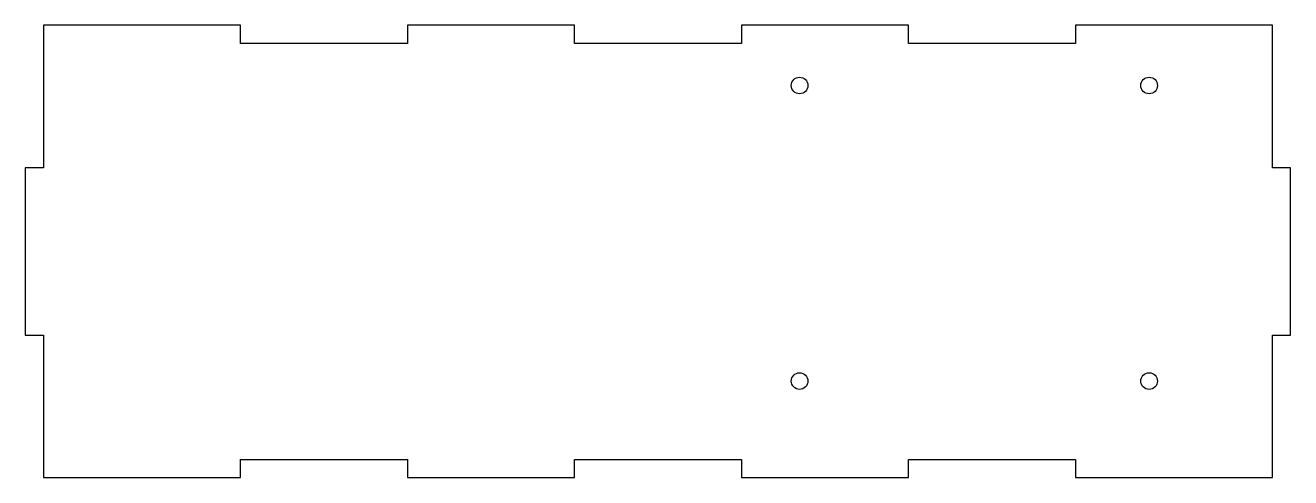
# Model space of a CAD drawing. Header units: millimetres. Extents: x 214 to 424, y -3 to 72.
import ezdxf

# ---------------------------------------------------------------- set-up
doc = ezdxf.new("R2010")
doc.units = ezdxf.units.MM
doc.layers.get('0').update_dxf_attribs({"linetype": 'CONTINUOUS'})

msp = doc.modelspace()

# ---------------------------------------------------------------- linework, layer by layer
for p, q in [((249.68, 71.78, 0), (216.99, 71.78, 0)), ((216.99, 71.78, 0), (216.99, 48.14, 0)), ((249.68, 68.78, 0), (249.68, 71.78, 0)), ((305.13, 71.78, 0), (277.41, 71.78, 0)), ((277.41, 71.78, 0), (277.41, 68.78, 0)), ((305.13, 68.78, 0), (305.13, 71.78, 0)), ((360.58, 71.78, 0), (332.86, 71.78, 0)), ((332.86, 71.78, 0), (332.86, 68.78, 0)), ((360.58, 68.78, 0), (360.58, 71.78, 0)), ((420.99, 71.78, 0), (388.3, 71.78, 0)), ((388.3, 71.78, 0), (388.3, 68.78, 0)), ((420.99, 48.14, 0), (420.99, 71.78, 0)), ((277.41, 68.78, 0), (249.68, 68.78, 0)), ((332.86, 68.78, 0), (305.13, 68.78, 0)), ((388.3, 68.78, 0), (360.58, 68.78, 0)), ((216.99, 48.14, 0), (213.99, 48.14, 0)), ((213.99, 48.14, 0), (213.99, 20.41, 0)), ((423.99, 48.14, 0), (420.99, 48.14, 0)), ((423.99, 20.41, 0), (423.99, 48.14, 0)), ((213.99, 20.41, 0), (216.99, 20.41, 0)), ((216.99, 20.41, 0), (216.99, -3.22, 0)), ((420.99, -3.22, 0), (420.99, 20.41, 0)), ((420.99, 20.41, 0), (423.99, 20.41, 0)), ((249.68, -3.22, 0), (249.68, -0.22, 0)), ((249.68, -0.22, 0), (277.41, -0.22, 0)), ((277.41, -0.22, 0), (277.41, -3.22, 0)), ((305.13, -3.22, 0), (305.13, -0.22, 0)), ((305.13, -0.22, 0), (332.86, -0.22, 0)), ((332.86, -0.22, 0), (332.86, -3.22, 0)), ((360.58, -3.22, 0), (360.58, -0.22, 0)), ((360.58, -0.22, 0), (388.3, -0.22, 0)), ((388.3, -0.22, 0), (388.3, -3.22, 0)), ((216.99, -3.22, 0), (249.68, -3.22, 0)), ((277.41, -3.22, 0), (305.13, -3.22, 0)), ((332.86, -3.22, 0), (360.58, -3.22, 0)), ((388.3, -3.22, 0), (420.99, -3.22, 0))]:
    msp.add_line(p, q)
for centre in [(342.5, 61.8, 0), (400.5, 61.8, 0), (342.5, 12.8, 0), (400.5, 12.8, 0)]:
    msp.add_circle(centre, 1.38)

doc.saveas('drawing.dxf')
